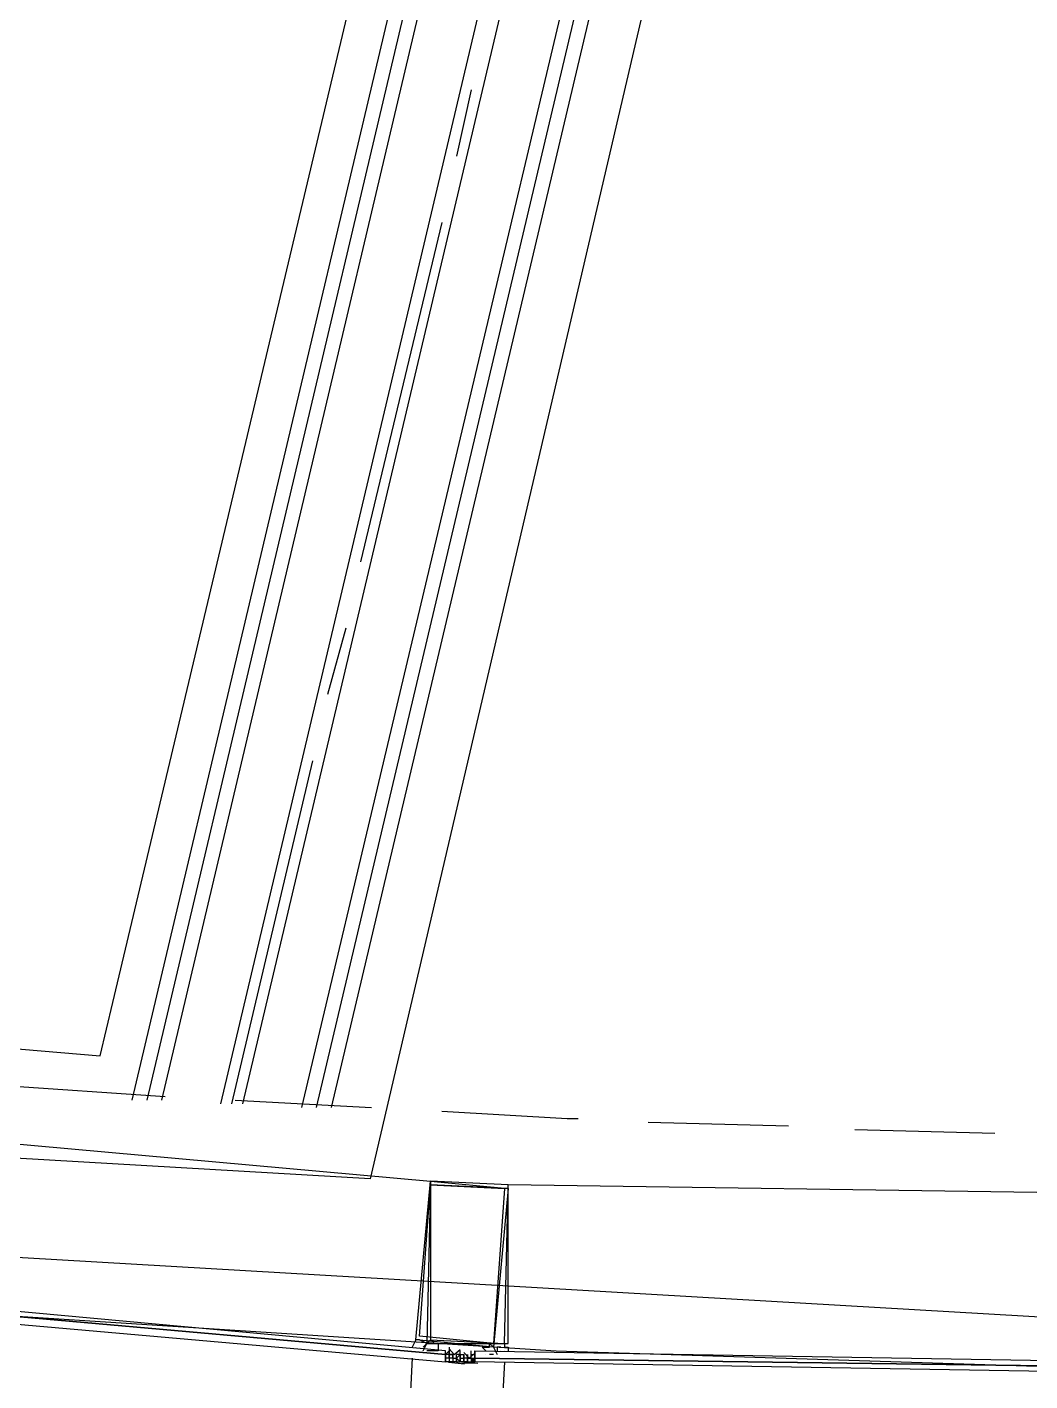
# Model space of a CAD drawing. Header units: feet. Extents: x -84 to 198, y -22 to 181.
# Drawn here: x 58.488 to 62.113, y 15.909 to 20.804 of the extents above; entities that cross this region are included whole.
import ezdxf

# ---------------------------------------------------------------- set-up
doc = ezdxf.new("R2010")
doc.units = ezdxf.units.FT
for name, color, linetype in [('A-AREA-COMUN', 252, 'CONTINUOUS'), ('A-AREA-UNIDAD', 30, 'CONTINUOUS'), ('A-LINEA', 7, 'CONTINUOUS')]:
    doc.layers.add(name, color=color, linetype=linetype)

msp = doc.modelspace()

# ---------------------------------------------------------------- linework, layer by layer
at = {"layer": 'A-AREA-COMUN'}
msp.add_lwpolyline([(65.52, 41.44), (59.728, 16.64), (56.352, 16.8356), (56.32, 16.48), (63.04, 16.0889), (68.48, 16.1244), (71.808, 16.4089), (71.84, 16.9956), (72.88, 17.12), (72.88, 17.4044), (69.84, 18.1156), (69.792, 19.2), (70.16, 20.5156), (71.712, 20.4089), (72.128, 22.2044), (72.352, 22.5244), (73.92, 30.0444)], dxfattribs=at)
at = {"layer": 'A-AREA-UNIDAD'}
msp.add_lwpolyline([(23.392, 28.4089), (25.28, 25.4756), (25.6, 25.44), (25.632, 24.96), (27.68, 22.24), (28, 22.2044), (28.08, 21.7244), (39.712, 18.9689), (47.68, 17.5644), (55.712, 16.5156), (55.808, 17.0489), (56.4, 17.0844), (56.448, 17.28), (58.752, 17.0844), (61.952, 30.56)], dxfattribs=at)
at = {"layer": 'A-LINEA'}
for p, q in [((67, 51.3378), (58.8667, 16.9244)), ((67.0533, 51.3244), (58.92, 16.9244)), ((67.1067, 51.3111), (58.9733, 16.9244)), ((67.3067, 51.2578), (59.1867, 16.9111)), ((67.3867, 51.2444), (59.2667, 16.9111)), ((67.6, 51.1911), (59.48, 16.8978)), ((67.64, 51.1778), (59.5333, 16.8978)), ((67.6933, 51.1644), (59.5867, 16.8978)), ((60.0933, 20.5778), (60.04, 20.3378)), ((59.9867, 20.0978), (59.6933, 18.8711)), ((59.64, 18.6311), (59.5733, 18.3911)), ((59.52, 18.1511), (59.2267, 16.9111)), ((56.2533, 16.9644), (59.9467, 16.6311)), ((59.24, 16.9244), (59.7333, 16.8978)), ((60.7333, 16.8444), (61.24, 16.8311)), ((61.48, 16.8178), (61.9867, 16.8044)), ((63.9333, 16.5644), (60.2267, 16.6178)), ((59.9467, 16.0444), (59.9467, 16.0444)), ((60, 16.0178), (60, 16.0178)), ((60.0133, 16.0311), (60.0133, 16.0311)), ((60.0133, 16.0178), (60.0133, 16.0178)), ((60.0133, 16.0178), (60.0133, 16.0178)), ((60.0133, 16.0178), (60.0133, 16.0044)), ((60.0133, 16.0178), (60.0133, 16.0178)), ((60.0133, 16.0178), (60.0133, 16.0178)), ((60.0133, 16.0044), (60.0133, 16.0178)), ((60.0133, 16.0044), (60.0133, 16.0178)), ((60.0133, 16.0178), (60.0133, 16.0178)), ((60.0133, 16.0178), (60.0133, 16.0178)), ((60.0133, 16.0178), (60.0133, 16.0178)), ((60.0533, 16.0178), (60.0533, 16.0178)), ((60.0533, 16.0178), (60.0533, 16.0178)), ((60.0533, 16.0178), (60.0533, 16.0178)), ((60.0533, 16.0178), (60.0533, 16.0178)), ((60.0533, 16.0178), (60.0533, 16.0178)), ((60.0533, 16.0178), (60.0533, 16.0178)), ((60.0933, 16.0044), (60.0933, 16.0178)), ((60.1067, 16.0178), (60.1067, 16.0178)), ((60.1067, 16.0178), (60.1067, 16.0178)), ((60.1067, 16.0178), (60.1067, 16.0178)), ((60.1067, 16.0178), (60.1067, 16.0178)), ((60.1067, 16.0178), (60.1067, 16.0178)), ((60.2, 16.0444), (60.2, 16.0444)), ((60.2, 16.0178), (60.2, 16.0178)), ((60.2, 16.0178), (60.2, 16.0178)), ((60.2133, 16.0444), (60.2133, 16.0444)), ((59.88, 15.9911), (59.4933, 8.1911)), ((60.2133, 15.9778), (59.8267, 8.1778)), ((60.0133, 16.0044), (60, 16.0044)), ((60, 16.0044), (60, 16.0044)), ((60, 16.0044), (60, 16.0044)), ((60, 16.0044), (60, 16.0044)), ((60.0133, 16.0044), (60, 16.0044)), ((60, 16.0044), (60, 16.0044)), ((60, 16.0044), (60, 16.0044)), ((60, 15.9911), (60, 15.9911)), ((60, 15.9911), (60, 15.9911)), ((60.0133, 15.9911), (60, 15.9911)), ((60, 15.9911), (60, 15.9911)), ((60.0133, 15.9911), (60, 15.9911)), ((60, 15.9911), (60, 15.9911)), ((60.0133, 15.9911), (60, 15.9911)), ((60, 15.9911), (60, 15.9911)), ((60, 15.9911), (60, 15.9911)), ((60, 15.9778), (60, 15.9911)), ((60, 15.9911), (60, 15.9911)), ((60, 15.9778), (60, 15.9911)), ((60, 15.9778), (60, 15.9778)), ((60, 15.9778), (60, 15.9778)), ((60, 15.9778), (60, 15.9778)), ((60, 15.9778), (60, 15.9778)), ((60.0133, 15.9778), (60, 15.9778)), ((60.0133, 15.9778), (60, 15.9778)), ((60, 15.9778), (60, 15.9778)), ((60, 15.9778), (60, 15.9778)), ((60.0695, 15.9699), (60.0117, 15.975)), ((60.0133, 16.0044), (60.0133, 15.9911)), ((60.0133, 16.0044), (60.0133, 16.0044)), ((60.0133, 16.0044), (60.0133, 16.0044)), ((60.0133, 16.0044), (60.0133, 16.0044)), ((60.0133, 16.0044), (60.0133, 16.0044)), ((60.0133, 16.0044), (60.0133, 16.0044)), ((60.0133, 16.0044), (60.0133, 16.0044)), ((60.0133, 16.0044), (60.0133, 16.0044)), ((60.0133, 16.0044), (60.0133, 16.0044)), ((60.0133, 16.0044), (60.0133, 16.0044)), ((60.0133, 16.0044), (60.0133, 16.0044)), ((60.0133, 16.0044), (60.0267, 16.0044)), ((60.0133, 16.0044), (60.0133, 16.0044)), ((60.0267, 16.0044), (60.0133, 16.0044)), ((60.0133, 16.0044), (60.0133, 16.0044)), ((60.0133, 16.0044), (60.0133, 16.0044)), ((60.0133, 15.9911), (60.0133, 16.0044)), ((60.0133, 16.0044), (60.0133, 16.0044)), ((60.0133, 16.0044), (60.0133, 16.0044)), ((60.0133, 16.0044), (60.0133, 16.0044)), ((60.0133, 16.0044), (60.0133, 16.0044)), ((60.0133, 16.0044), (60.0133, 16.0044)), ((60.0133, 16.0044), (60.0133, 16.0044)), ((60.0133, 15.9911), (60.0133, 15.9911)), ((60.0133, 15.9911), (60.0133, 15.9911)), ((60.0133, 15.9911), (60.0133, 15.9911)), ((60.0133, 15.9911), (60.0133, 15.9911)), ((60.0133, 15.9911), (60.0133, 15.9911)), ((60.0133, 15.9911), (60.0133, 15.9911)), ((60.0133, 15.9911), (60.0133, 15.9911)), ((60.0133, 15.9911), (60.0133, 15.9911)), ((60.0267, 15.9911), (60.0133, 15.9911)), ((60.0133, 15.9911), (60.0133, 15.9911)), ((60.0133, 15.9911), (60.0133, 15.9778)), ((60.0133, 15.9911), (60.0133, 15.9911)), ((60.0133, 15.9911), (60.0133, 15.9911)), ((60.0133, 15.9911), (60.0133, 15.9911)), ((60.0133, 15.9911), (60.0133, 15.9911)), ((60.0133, 15.9911), (60.0133, 15.9911)), ((60.0133, 15.9911), (60.0133, 15.9911)), ((60.0133, 15.9911), (60.0133, 15.9911)), ((60.0133, 15.9911), (60.0133, 15.9911)), ((60.0133, 15.9911), (60.0133, 15.9911)), ((60.0267, 15.9911), (60.0133, 15.9911)), ((60.0133, 15.9911), (60.0133, 15.9911)), ((60.0133, 15.9911), (60.0133, 15.9911)), ((60.0133, 15.9911), (60.0133, 15.9911)), ((60.0133, 15.9911), (60.0133, 15.9911)), ((60.0133, 15.9911), (60.0133, 15.9911)), ((60.0133, 15.9911), (60.0133, 15.9911)), ((60.0133, 15.9911), (60.0133, 15.9911)), ((60.0133, 15.9911), (60.0133, 15.9911)), ((60.0133, 15.9778), (60.0133, 15.9778)), ((60.0133, 15.9778), (60.0133, 15.9778)), ((60.0267, 15.9778), (60.0133, 15.9778)), ((60.0133, 15.9778), (60.0133, 15.9778)), ((60.0133, 15.9778), (60.0133, 15.9778)), ((60.0133, 15.9778), (60.0133, 15.9778)), ((60.0133, 15.9778), (60.0133, 15.9778)), ((60.0267, 16.0044), (60.0267, 16.0044)), ((60.0267, 16.0044), (60.0267, 16.0044)), ((60.0267, 16.0044), (60.0267, 16.0044)), ((60.0267, 16.0044), (60.0267, 16.0044)), ((60.0267, 15.9911), (60.0267, 16.0044)), ((60.0267, 16.0044), (60.0267, 16.0044)), ((60.0267, 15.9911), (60.0267, 16.0044)), ((60.0267, 16.0044), (60.0267, 15.9911)), ((60.0267, 16.0044), (60.0267, 16.0044)), ((60.0267, 16.0044), (60.0267, 16.0044)), ((60.0267, 16.0044), (60.0267, 15.9911)), ((60.0267, 15.9911), (60.0267, 15.9911)), ((60.0267, 15.9911), (60.0267, 15.9911)), ((60.0267, 15.9911), (60.0267, 15.9911)), ((60.0267, 15.9911), (60.0267, 15.9911)), ((60.0267, 15.9911), (60.0267, 15.9911)), ((60.0267, 15.9911), (60.0267, 15.9911)), ((60.0267, 15.9911), (60.0267, 15.9911)), ((60.0267, 15.9911), (60.0267, 15.9911)), ((60.0267, 15.9911), (60.0267, 15.9911)), ((60.0267, 15.9911), (60.0267, 15.9911)), ((60.0267, 15.9911), (60.0267, 15.9911)), ((60.0267, 15.9911), (60.0267, 15.9911)), ((60.0267, 15.9911), (60.0267, 15.9911)), ((60.0267, 15.9911), (60.0267, 15.9911)), ((60.0267, 15.9911), (60.0267, 15.9911)), ((60.0267, 15.9911), (60.0267, 15.9911)), ((60.0267, 15.9911), (60.0267, 15.9911)), ((60.0267, 15.9911), (60.0267, 15.9911)), ((60.0267, 15.9911), (60.0267, 15.9911)), ((60.0267, 15.9911), (60.0267, 15.9911)), ((60.0267, 15.9911), (60.0267, 15.9911)), ((60.0267, 15.9911), (60.0267, 15.9911)), ((60.0267, 15.9911), (60.0267, 15.9911)), ((60.0267, 15.9911), (60.0267, 15.9911)), ((60.0267, 15.9911), (60.0267, 15.9778)), ((60.0267, 15.9911), (60.0267, 15.9911)), ((60.0267, 15.9911), (60.0267, 15.9911)), ((60.0267, 15.9911), (60.0267, 15.9911)), ((60.0267, 15.9911), (60.04, 15.9911)), ((60.0267, 15.9778), (60.0267, 15.9778)), ((60.04, 15.9778), (60.0267, 15.9778)), ((60.0267, 15.9778), (60.0267, 15.9778)), ((60.0267, 15.9778), (60.0267, 15.9778)), ((60.0267, 15.9778), (60.0267, 15.9778)), ((60.0267, 15.9778), (60.0267, 15.9778)), ((60.0267, 15.9778), (60.0267, 15.9778)), ((60.0267, 15.9778), (60.0267, 15.9778)), ((60.0267, 15.9778), (60.0267, 15.9778)), ((60.0267, 15.9778), (60.0267, 15.9778)), ((60.04, 16.0044), (60.04, 16.0044)), ((60.04, 16.0044), (60.04, 16.0044)), ((60.04, 16.0044), (60.04, 16.0044)), ((60.0533, 16.0044), (60.04, 16.0044)), ((60.04, 16.0044), (60.04, 16.0044)), ((60.04, 15.9911), (60.04, 16.0044)), ((60.0533, 16.0044), (60.04, 16.0044)), ((60.04, 16.0044), (60.04, 16.0044)), ((60.04, 16.0044), (60.04, 16.0044)), ((60.04, 16.0044), (60.04, 16.0044)), ((60.04, 16.0044), (60.04, 16.0044)), ((60.04, 16.0044), (60.04, 16.0044)), ((60.04, 16.0044), (60.04, 16.0044)), ((60.04, 15.9911), (60.0533, 16.0044)), ((60.04, 16.0044), (60.04, 16.0044)), ((60.04, 16.0044), (60.04, 16.0044)), ((60.04, 16.0044), (60.04, 16.0044)), ((60.04, 16.0044), (60.04, 16.0044)), ((60.04, 15.9911), (60.04, 15.9911)), ((60.04, 15.9911), (60.04, 15.9911)), ((60.04, 15.9911), (60.04, 15.9911)), ((60.04, 15.9911), (60.04, 15.9911)), ((60.04, 15.9911), (60.04, 15.9911)), ((60.04, 15.9911), (60.04, 15.9911)), ((60.04, 15.9911), (60.04, 15.9911)), ((60.04, 15.9911), (60.04, 15.9911)), ((60.04, 15.9911), (60.04, 15.9778)), ((60.04, 15.9911), (60.04, 15.9911)), ((60.04, 15.9911), (60.04, 15.9911)), ((60.04, 15.9911), (60.04, 15.9911)), ((60.04, 15.9911), (60.04, 15.9911)), ((60.04, 15.9911), (60.04, 15.9911)), ((60.04, 15.9911), (60.04, 15.9911)), ((60.04, 15.9911), (60.04, 15.9911)), ((60.04, 15.9911), (60.04, 15.9911)), ((60.04, 15.9911), (60.04, 15.9911)), ((60.04, 15.9911), (60.04, 15.9911)), ((60.04, 15.9911), (60.04, 15.9911)), ((60.04, 15.9911), (60.04, 15.9778)), ((60.04, 15.9911), (60.04, 15.9778)), ((60.04, 15.9778), (60.04, 15.9911)), ((60.04, 15.9911), (60.04, 15.9911)), ((60.04, 15.9778), (60.04, 15.9911)), ((60.04, 15.9778), (60.04, 15.9778)), ((60.04, 15.9778), (60.04, 15.9778)), ((60.04, 15.9778), (60.04, 15.9778)), ((60.04, 15.9778), (60.04, 15.9778)), ((60.04, 15.9778), (60.0533, 15.9778)), ((60.04, 15.9778), (60.0533, 15.9778)), ((60.04, 15.9778), (60.04, 15.9778)), ((60.04, 15.9778), (60.04, 15.9778)), ((60.04, 15.9778), (60.04, 15.9778)), ((60.04, 15.9778), (60.04, 15.9778)), ((60.04, 15.9778), (60.04, 15.9778)), ((60.04, 15.9778), (60.04, 15.9778)), ((60.04, 15.9778), (60.04, 15.9778)), ((60.04, 15.9778), (60.04, 15.9778)), ((60.04, 15.9778), (60.04, 15.9778)), ((60.04, 15.9778), (60.04, 15.9778)), ((60.04, 15.9778), (60.04, 15.9778)), ((60.04, 15.9778), (60.04, 15.9778)), ((60.04, 15.9778), (60.0533, 15.9778)), ((60.0533, 16.0044), (60.0533, 16.0044)), ((60.0533, 16.0044), (60.0533, 16.0044)), ((60.0533, 16.0044), (60.0533, 16.0044)), ((60.0533, 16.0044), (60.0533, 16.0044)), ((60.0533, 16.0044), (60.0533, 16.0044)), ((60.0533, 16.0044), (60.0533, 16.0044)), ((60.0533, 16.0044), (60.0533, 16.0044)), ((60.0533, 16.0044), (60.0533, 16.0044)), ((60.0533, 16.0044), (60.0533, 16.0044)), ((60.0533, 16.0044), (60.0533, 16.0044)), ((60.0533, 16.0044), (60.0533, 16.0044)), ((60.0533, 16.0044), (60.0533, 16.0044)), ((60.0533, 16.0044), (60.0533, 16.0044)), ((60.0533, 16.0044), (60.0533, 16.0044)), ((60.0533, 16.0044), (60.0533, 16.0044)), ((60.0533, 16.0044), (60.0533, 16.0044)), ((60.0533, 16.0044), (60.0533, 16.0044)), ((60.0533, 15.9911), (60.0533, 16.0044)), ((60.0533, 16.0044), (60.0533, 16.0044)), ((60.0533, 16.0044), (60.0533, 16.0044)), ((60.0533, 16.0044), (60.0533, 16.0044)), ((60.0533, 16.0044), (60.0533, 16.0044)), ((60.0533, 16.0044), (60.0533, 16.0044)), ((60.0533, 16.0044), (60.0533, 16.0044)), ((60.0533, 16.0044), (60.0533, 15.9911)), ((60.0533, 16.0044), (60.0533, 16.0044)), ((60.0533, 16.0044), (60.0533, 16.0044)), ((60.0533, 16.0044), (60.0533, 16.0044)), ((60.0533, 16.0044), (60.0533, 16.0044)), ((60.0533, 16.0044), (60.0667, 16.0044)), ((60.0533, 16.0044), (60.0533, 16.0044)), ((60.0533, 16.0044), (60.0533, 16.0044)), ((60.0533, 16.0044), (60.0533, 16.0044)), ((60.0533, 16.0044), (60.0533, 16.0044)), ((60.0533, 16.0044), (60.0533, 16.0044)), ((60.0533, 16.0044), (60.0533, 16.0044)), ((60.0533, 16.0044), (60.0533, 16.0044)), ((60.0533, 16.0044), (60.0533, 16.0044)), ((60.0533, 16.0044), (60.0533, 16.0044)), ((60.0533, 16.0044), (60.0533, 16.0044)), ((60.0533, 15.9911), (60.0533, 16.0044)), ((60.0533, 16.0044), (60.0533, 16.0044)), ((60.0533, 16.0044), (60.0533, 16.0044)), ((60.0533, 16.0044), (60.0533, 16.0044)), ((60.0533, 15.9911), (60.0533, 15.9911)), ((60.0533, 15.9911), (60.0533, 15.9911)), ((60.0533, 15.9911), (60.0533, 15.9911)), ((60.0533, 15.9911), (60.0533, 15.9911)), ((60.0533, 15.9911), (60.0533, 15.9911)), ((60.0533, 15.9911), (60.0533, 15.9911)), ((60.0533, 15.9911), (60.0533, 15.9911)), ((60.0533, 15.9911), (60.0533, 15.9911)), ((60.0533, 15.9911), (60.0533, 15.9911)), ((60.0533, 15.9911), (60.0533, 15.9911)), ((60.0533, 15.9911), (60.0533, 15.9911)), ((60.0533, 15.9911), (60.0533, 15.9911)), ((60.0533, 15.9911), (60.0533, 15.9911)), ((60.0533, 15.9911), (60.0533, 15.9911)), ((60.0533, 15.9911), (60.0533, 15.9911)), ((60.0533, 15.9911), (60.0533, 15.9911)), ((60.0533, 15.9911), (60.0533, 15.9911)), ((60.0533, 15.9911), (60.0533, 15.9911)), ((60.0533, 15.9911), (60.0533, 15.9911)), ((60.0533, 15.9911), (60.0533, 15.9911)), ((60.0533, 15.9911), (60.0533, 15.9911)), ((60.0533, 15.9911), (60.0533, 15.9911)), ((60.0533, 15.9911), (60.0533, 15.9911)), ((60.0533, 15.9911), (60.0533, 15.9911)), ((60.0533, 15.9911), (60.0533, 15.9911)), ((60.0533, 15.9911), (60.0533, 15.9911)), ((60.0533, 15.9911), (60.0533, 15.9911)), ((60.0533, 15.9911), (60.0533, 15.9911)), ((60.0533, 15.9911), (60.0533, 15.9911)), ((60.0533, 15.9911), (60.0533, 15.9911)), ((60.0533, 15.9911), (60.0533, 15.9911)), ((60.0533, 15.9911), (60.0533, 15.9911)), ((60.0533, 15.9911), (60.0533, 15.9911)), ((60.0533, 15.9911), (60.0533, 15.9911)), ((60.0533, 15.9911), (60.0533, 15.9911)), ((60.0533, 15.9911), (60.0533, 15.9911)), ((60.0533, 15.9911), (60.0533, 15.9911)), ((60.0533, 15.9911), (60.0533, 15.9911)), ((60.0533, 15.9911), (60.0533, 15.9911)), ((60.0533, 15.9911), (60.0533, 15.9911)), ((60.0533, 15.9911), (60.0667, 15.9911)), ((60.0533, 15.9911), (60.0533, 15.9911)), ((60.0533, 15.9911), (60.0533, 15.9911)), ((60.0533, 15.9911), (60.0533, 15.9911)), ((60.0533, 15.9911), (60.0533, 15.9911)), ((60.0533, 15.9911), (60.0533, 15.9911)), ((60.0533, 15.9911), (60.0533, 15.9911)), ((60.0533, 15.9911), (60.0533, 15.9911)), ((60.0533, 15.9911), (60.0533, 15.9911)), ((60.0533, 15.9911), (60.0533, 15.9911)), ((60.0533, 15.9911), (60.0533, 15.9911)), ((60.0533, 15.9911), (60.0533, 15.9911)), ((60.0533, 15.9911), (60.0533, 15.9778)), ((60.0533, 15.9911), (60.0533, 15.9911)), ((60.0533, 15.9911), (60.0533, 15.9911)), ((60.0533, 15.9911), (60.0533, 15.9911)), ((60.0533, 15.9911), (60.0533, 15.9911)), ((60.0533, 15.9911), (60.0533, 15.9911)), ((60.0533, 15.9911), (60.0533, 15.9911)), ((60.0533, 15.9778), (60.0533, 15.9778)), ((60.0533, 15.9778), (60.0533, 15.9778)), ((60.0533, 15.9778), (60.0533, 15.9778)), ((60.0533, 15.9778), (60.0533, 15.9778)), ((60.0533, 15.9778), (60.0533, 15.9778)), ((60.0533, 15.9778), (60.0533, 15.9778)), ((60.0533, 15.9778), (60.0533, 15.9778)), ((60.0533, 15.9778), (60.0533, 15.9778)), ((60.0533, 15.9778), (60.0533, 15.9778)), ((60.0533, 15.9778), (60.0533, 15.9778)), ((60.0533, 15.9778), (60.0533, 15.9778)), ((60.0533, 15.9778), (60.0533, 15.9778)), ((60.0533, 15.9778), (60.0533, 15.9778)), ((60.0533, 15.9778), (60.0533, 15.9778)), ((60.0667, 15.9778), (60.0533, 15.9778)), ((60.0667, 15.9778), (60.0533, 15.9778)), ((60.0533, 15.9778), (60.0533, 15.9778)), ((60.0667, 15.9778), (60.0533, 15.9778)), ((60.0667, 15.9778), (60.0533, 15.9778)), ((60.0667, 15.9778), (60.0533, 15.9778)), ((60.0533, 15.9778), (60.0533, 15.9778)), ((60.0533, 15.9778), (60.0533, 15.9778)), ((60.1169, 15.9723), (60.059, 15.9732)), ((60.0667, 16.0044), (60.0667, 16.0044)), ((60.0667, 16.0044), (60.0667, 16.0044)), ((60.0667, 16.0044), (60.0667, 16.0044)), ((60.0667, 16.0044), (60.0667, 16.0044)), ((60.0667, 16.0044), (60.0667, 16.0044)), ((60.0667, 16.0044), (60.0667, 15.9911)), ((60.0667, 16.0044), (60.0667, 16.0044)), ((60.0667, 16.0044), (60.0667, 16.0044)), ((60.0667, 16.0044), (60.0667, 16.0044)), ((60.0667, 15.9911), (60.0667, 16.0044)), ((60.0667, 16.0044), (60.0667, 16.0044)), ((60.0667, 16.0044), (60.0667, 16.0044)), ((60.0667, 16.0044), (60.0667, 15.9911)), ((60.0667, 15.9911), (60.0667, 15.9778)), ((60.0667, 15.9911), (60.0667, 15.9778)), ((60.0667, 15.9911), (60.0667, 15.9911)), ((60.0667, 15.9911), (60.0667, 15.9911)), ((60.0667, 15.9911), (60.0667, 15.9911)), ((60.0667, 15.9911), (60.0667, 15.9911)), ((60.0667, 15.9911), (60.0667, 15.9911)), ((60.0667, 15.9911), (60.0667, 15.9911)), ((60.0667, 15.9911), (60.0667, 15.9911)), ((60.0667, 15.9911), (60.0667, 15.9911)), ((60.0667, 15.9911), (60.0667, 15.9911)), ((60.0667, 15.9911), (60.0667, 15.9911)), ((60.0667, 15.9911), (60.0667, 15.9911)), ((60.0667, 15.9911), (60.0667, 15.9911)), ((60.0667, 15.9911), (60.0667, 15.9911)), ((60.0667, 15.9911), (60.0667, 15.9911)), ((60.0667, 15.9911), (60.0667, 15.9911)), ((60.0667, 15.9911), (60.0667, 15.9911)), ((60.0667, 15.9911), (60.0667, 15.9911)), ((60.0667, 15.9911), (60.0667, 15.9911)), ((60.0667, 15.9911), (60.0667, 15.9778)), ((60.0667, 15.9911), (60.0667, 15.9778)), ((60.0667, 15.9778), (60.0667, 15.9911)), ((60.0667, 15.9911), (60.0667, 15.9911)), ((60.08, 15.9911), (60.0667, 15.9911)), ((60.0667, 15.9911), (60.0667, 15.9911)), ((60.08, 15.9911), (60.0667, 15.9911)), ((60.0667, 15.9911), (60.0667, 15.9911)), ((60.0667, 15.9778), (60.0667, 15.9778)), ((60.0667, 15.9778), (60.08, 15.9778)), ((60.0667, 15.9778), (60.0667, 15.9778)), ((60.0667, 15.9778), (60.0667, 15.9778)), ((60.0667, 15.9778), (60.0667, 15.9778)), ((60.0667, 15.9778), (60.0667, 15.9778)), ((60.0667, 15.9778), (60.0667, 15.9778)), ((60.0667, 15.9778), (60.08, 15.9778)), ((60.0667, 15.9778), (60.0667, 15.9778)), ((60.0667, 15.9778), (60.0667, 15.9778)), ((60.0667, 15.9778), (60.0667, 15.9778)), ((60.0667, 15.9778), (60.0667, 15.9778)), ((60.0667, 15.9778), (60.0667, 15.9778)), ((60.0667, 15.9778), (60.0667, 15.9778)), ((60.0667, 15.9778), (60.0667, 15.9778)), ((60.0667, 15.9778), (60.0667, 15.9778)), ((60.08, 15.9778), (60.0667, 15.9778)), ((60.0667, 15.9778), (60.0667, 15.9778)), ((60.08, 16.0044), (60.08, 15.9911)), ((60.08, 16.0044), (60.08, 16.0044)), ((60.08, 15.9911), (60.08, 16.0044)), ((60.08, 15.9911), (60.08, 16.0044)), ((60.08, 15.9911), (60.08, 15.9778)), ((60.08, 15.9911), (60.08, 15.9911)), ((60.08, 15.9911), (60.08, 15.9911)), ((60.08, 15.9911), (60.08, 15.9911)), ((60.08, 15.9911), (60.08, 15.9911)), ((60.08, 15.9911), (60.08, 15.9911)), ((60.08, 15.9911), (60.08, 15.9911)), ((60.08, 15.9911), (60.08, 15.9911)), ((60.08, 15.9911), (60.08, 15.9911)), ((60.08, 15.9911), (60.08, 15.9911)), ((60.08, 15.9911), (60.0933, 15.9911)), ((60.08, 15.9911), (60.08, 15.9911)), ((60.08, 15.9911), (60.08, 15.9911)), ((60.08, 15.9911), (60.08, 15.9911)), ((60.08, 15.9911), (60.0933, 15.9911)), ((60.08, 15.9911), (60.08, 15.9911)), ((60.08, 15.9911), (60.08, 15.9911)), ((60.08, 15.9911), (60.08, 15.9911)), ((60.08, 15.9911), (60.08, 15.9911)), ((60.08, 15.9911), (60.08, 15.9911)), ((60.08, 15.9911), (60.08, 15.9911)), ((60.08, 15.9911), (60.08, 15.9911)), ((60.08, 15.9911), (60.08, 15.9911)), ((60.08, 15.9911), (60.08, 15.9911)), ((60.08, 15.9778), (60.08, 15.9911)), ((60.08, 15.9911), (60.08, 15.9911)), ((60.08, 15.9911), (60.08, 15.9911)), ((60.08, 15.9911), (60.08, 15.9778)), ((60.08, 15.9911), (60.08, 15.9911)), ((60.08, 15.9778), (60.08, 15.9778)), ((60.08, 15.9778), (60.0933, 15.9778)), ((60.08, 15.9778), (60.08, 15.9778)), ((60.08, 15.9778), (60.08, 15.9778)), ((60.08, 15.9778), (60.08, 15.9778)), ((60.08, 15.9778), (60.08, 15.9778)), ((60.08, 15.9778), (60.08, 15.9778)), ((60.08, 15.9778), (60.08, 15.9778)), ((60.08, 15.9778), (60.08, 15.9778)), ((60.08, 15.9778), (60.08, 15.9778)), ((60.08, 15.9778), (60.08, 15.9778)), ((60.08, 15.9778), (60.08, 15.9778)), ((60.08, 15.9778), (60.08, 15.9778)), ((60.08, 15.9778), (60.08, 15.9778)), ((60.08, 15.9778), (60.08, 15.9778)), ((60.08, 15.9778), (60.08, 15.9778)), ((60.0933, 16.0044), (60.0933, 16.0044)), ((60.0933, 16.0044), (60.0933, 16.0044)), ((60.0933, 16.0044), (60.0933, 16.0044)), ((60.0933, 16.0044), (60.0933, 16.0044)), ((60.0933, 16.0044), (60.0933, 16.0044)), ((60.0933, 16.0044), (60.0933, 16.0044)), ((60.0933, 16.0044), (60.0933, 16.0044)), ((60.0933, 16.0044), (60.1067, 16.0044)), ((60.0933, 15.9911), (60.0933, 16.0044)), ((60.0933, 16.0044), (60.0933, 16.0044)), ((60.0933, 16.0044), (60.0933, 16.0044)), ((60.0933, 16.0044), (60.0933, 16.0044)), ((60.0933, 16.0044), (60.0933, 16.0044)), ((60.0933, 16.0044), (60.0933, 16.0044)), ((60.0933, 16.0044), (60.1067, 16.0044)), ((60.0933, 15.9911), (60.0933, 16.0044)), ((60.0933, 16.0044), (60.0933, 16.0044)), ((60.0933, 16.0044), (60.0933, 16.0044)), ((60.0933, 15.9911), (60.0933, 15.9778)), ((60.0933, 15.9911), (60.0933, 15.9778)), ((60.0933, 15.9911), (60.0933, 15.9911)), ((60.0933, 15.9911), (60.1067, 15.9911)), ((60.0933, 15.9911), (60.0933, 15.9911)), ((60.0933, 15.9911), (60.0933, 15.9911)), ((60.0933, 15.9911), (60.0933, 15.9911)), ((60.0933, 15.9911), (60.0933, 15.9911)), ((60.0933, 15.9911), (60.0933, 15.9911)), ((60.0933, 15.9911), (60.1067, 15.9911)), ((60.0933, 15.9911), (60.1067, 15.9778)), ((60.0933, 15.9911), (60.0933, 15.9911)), ((60.0933, 15.9911), (60.0933, 15.9911)), ((60.0933, 15.9911), (60.0933, 15.9911)), ((60.0933, 15.9778), (60.1067, 15.9911)), ((60.0933, 15.9911), (60.0933, 15.9911)), ((60.0933, 15.9911), (60.0933, 15.9911)), ((60.0933, 15.9911), (60.0933, 15.9911)), ((60.0933, 15.9911), (60.0933, 15.9911)), ((60.0933, 15.9911), (60.0933, 15.9911)), ((60.0933, 15.9911), (60.0933, 15.9911)), ((60.0933, 15.9911), (60.0933, 15.9911)), ((60.0933, 15.9911), (60.0933, 15.9911)), ((60.0933, 15.9911), (60.0933, 15.9911)), ((60.0933, 15.9911), (60.0933, 15.9911)), ((60.0933, 15.9911), (60.0933, 15.9911)), ((60.0933, 15.9911), (60.0933, 15.9911)), ((60.0933, 15.9911), (60.0933, 15.9911)), ((60.0933, 15.9911), (60.0933, 15.9911)), ((60.0933, 15.9778), (60.1067, 15.9778)), ((60.0933, 15.9778), (60.0933, 15.9778)), ((60.0933, 15.9778), (60.0933, 15.9778)), ((60.0933, 15.9778), (60.0933, 15.9778)), ((60.0933, 15.9778), (60.0933, 15.9778)), ((60.0933, 15.9778), (60.0933, 15.9778)), ((60.0933, 15.9778), (60.0933, 15.9778)), ((60.0933, 15.9778), (60.0933, 15.9778)), ((60.0933, 15.9778), (60.0933, 15.9778)), ((60.0933, 15.9778), (60.0933, 15.9778)), ((60.0933, 15.9778), (60.0933, 15.9778)), ((60.0933, 15.9778), (60.0933, 15.9778)), ((60.0933, 15.9778), (60.0933, 15.9778)), ((60.1067, 15.9778), (60.0933, 15.9778)), ((60.1067, 15.9778), (60.0933, 15.9778)), ((60.1067, 15.9778), (60.0933, 15.9778)), ((60.1067, 16.0044), (60.1067, 16.0044)), ((60.1067, 16.0044), (60.1067, 16.0044)), ((60.1067, 16.0044), (60.1067, 16.0044)), ((60.1067, 15.9911), (60.1067, 16.0044)), ((60.1067, 15.9911), (60.1067, 15.9911)), ((60.1067, 15.9911), (60.1067, 15.9911)), ((60.1067, 15.9911), (60.1067, 15.9911)), ((60.1067, 15.9778), (60.1067, 15.9778)), ((60.1067, 15.9778), (60.1067, 15.9778)), ((60.1067, 15.9778), (60.1067, 15.9778)), ((60.1067, 15.9778), (60.1067, 15.9778))]:
    msp.add_line(p, q, dxfattribs=at)
for points in [[(26.7067, 23.3511), (28.04, 21.6178), (31.0267, 20.8311), (34.0133, 20.0978), (37.0133, 19.4044), (40.0267, 18.7778), (43.0533, 18.2044), (46.0933, 17.6844), (49.1467, 17.2178), (52.2, 16.8044), (55.2533, 16.4444), (58.32, 16.1511), (60.4, 16.0178), (62.48, 15.9511), (64.5467, 15.9244), (66.6267, 15.9511), (68.7067, 16.0178), (70.7867, 16.1511), (72.8533, 16.3244), (74.92, 16.5511), (76.9867, 16.8178), (79.04, 17.1511), (81.08, 17.5244), (83.12, 17.9378)], [(57.96, 17.0178), (58.3867, 16.9778), (58.9867, 16.9378)], [(59.9867, 16.8844), (60.44, 16.8578), (60.48, 16.8578)], [(59.9467, 16.6311), (60.2267, 16.6044), (60.1733, 16.0311), (59.8933, 16.0578), (59.9467, 16.6311)], [(59.9467, 16.6178), (60.2133, 16.6044), (60.1733, 16.0444), (59.9067, 16.0711), (59.9467, 16.6178)], [(60.2267, 16.6178), (59.9467, 16.6311), (59.9333, 16.0444), (60.2267, 16.0444), (60.2267, 16.6178)], [(60.2267, 16.6044), (59.9467, 16.6178), (59.9467, 16.0578), (60.2133, 16.0444), (60.2267, 16.6044)], [(56.0667, 16.3511), (56.08, 16.3511), (60, 16.0044), (60, 16.0178), (56.08, 16.3778), (56.08, 16.3644), (56.0667, 16.3511)], [(56.0667, 16.3244), (60, 15.9778), (60, 15.9911), (60, 16.0044), (56.08, 16.3511), (56.0667, 16.3511), (56.0667, 16.3378), (56.0667, 16.3244)], [(59.92, 16.0311), (59.92, 16.0311), (59.92, 16.0311), (59.92, 16.0311), (59.9333, 16.0444), (59.9333, 16.0444), (59.9067, 16.0578), (59.9067, 16.0578), (59.9067, 16.0578), (59.9067, 16.0578), (59.9067, 16.0578), (59.9067, 16.0578), (59.9067, 16.0578), (59.8933, 16.0578), (59.8933, 16.0578), (59.8933, 16.0578), (59.8933, 16.0578), (59.8933, 16.0578), (59.8933, 16.0578), (59.8933, 16.0578), (59.88, 16.0311), (59.88, 16.0311)], [(59.92, 16.0178), (59.9333, 16.0444), (59.9333, 16.0444), (59.9467, 16.0444), (59.9467, 16.0444), (59.9467, 16.0444), (59.9333, 16.0444), (59.9333, 16.0444), (59.9467, 16.0578)], [(59.9467, 16.0578), (59.96, 16.0444), (59.96, 16.0444), (59.9467, 16.0444), (59.9467, 16.0444), (59.9467, 16.0444), (59.9733, 16.0444), (59.9733, 16.0444), (59.9733, 16.0178), (59.9733, 16.0178), (59.96, 16.0178), (59.96, 16.0178)], [(59.8933, 16.0311), (59.8933, 16.0311), (59.8933, 16.0311)], [(59.9067, 16.0311), (59.9067, 16.0311), (59.9067, 16.0311)], [(59.96, 16.0178), (59.9467, 16.0178), (59.9467, 16.0178), (59.9333, 16.0178), (59.9333, 16.0178), (59.9333, 16.0178)], [(60.0133, 16.0311), (60.0133, 16.0178), (60, 16.0044), (60, 15.9911), (60, 15.9778)], [(60.0133, 16.025), (60.0321, 16.0045), (60.0532, 16.0226)], [(60.0533, 15.9778), (60.0533, 15.9911), (60.0533, 16.0044), (60.0533, 16.0178)], [(60.0533, 15.9778), (60.0533, 15.9911), (60.0533, 16.0044), (60.0533, 16.0178)], [(60.0667, 16.0114), (60.0858, 15.9911), (60.1066, 16.0096)], [(64.0533, 15.9378), (60.1067, 15.9911), (60.1067, 16.0044), (60.1067, 16.0178), (64.0533, 15.9511), (64.0533, 15.9378)], [(60.1067, 16.0178), (60.1067, 16.0044), (60.1067, 15.9911), (60.1067, 15.9778)], [(60.1467, 16.0178), (60.1467, 16.0178), (60.1333, 16.0311), (60.1333, 16.0311), (60.16, 16.0311), (60.16, 16.0311), (60.16, 16.0311), (60.16, 16.0311), (60.16, 16.0444), (60.16, 16.0444), (60.16, 16.0444), (60.1733, 16.0311), (60.1733, 16.0311), (60.1733, 16.0311), (60.1733, 16.0311), (60.1733, 16.0311), (60.1733, 16.0311), (60.1733, 16.0311), (60.1867, 16.0044), (60.1867, 16.0044)], [(60.2, 16.0311), (60.1867, 16.0311), (60.1867, 16.0311), (60.1867, 16.0178), (60.1867, 16.0178), (60.1867, 16.0178)], [(60.2, 16.0444), (60.2, 16.0444), (60.2, 16.0444), (60.2, 16.0444), (60.2, 16.0444), (60.2, 16.0444)], [(60.2133, 16.0444), (60.2133, 16.0444), (60.2133, 16.0444), (60.2133, 16.0444), (60.2133, 16.0444), (60.2133, 16.0311), (60.2133, 16.0311), (60.2267, 16.0311), (60.2267, 16.0311), (60.2267, 16.0178), (60.2267, 16.0178), (60.2267, 16.0178)], [(60.2133, 16.0444), (60.2133, 16.0444), (60.2133, 16.0444)], [(60.2133, 16.0178), (60.2133, 16.0178), (60.2133, 16.0178)], [(60.0267, 15.9911), (60.0267, 15.9911), (60.04, 15.9911), (60.0533, 15.9778)], [(60.0667, 15.9778), (60.0667, 15.9778), (60.0667, 15.9911)], [(64.04, 15.9111), (60.1067, 15.9778), (60.1067, 15.9911), (64.0533, 15.9378), (64.0533, 15.9244), (64.0533, 15.9111), (64.04, 15.9111)], [(60.1467, 16.0044), (60.1467, 16.0044), (60.1467, 16.0044)], [(60.1733, 16.0044), (60.1733, 16.0044), (60.16, 16.0044), (60.16, 16.0044), (60.16, 16.0044)]]:
    msp.add_lwpolyline(points, dxfattribs=at)
for points in [[(59.9067, 16.0578), (59.9067, 16.0578), (59.9067, 16.0578), (59.9067, 16.0578)], [(59.9467, 16.0444), (59.9467, 16.0444), (59.9467, 16.0444), (59.9467, 16.0444)], [(60.16, 16.0311), (60.16, 16.0311), (60.16, 16.0311), (60.16, 16.0311)]]:
    msp.add_lwpolyline(points, close=True, dxfattribs=at)

doc.saveas('drawing.dxf')
